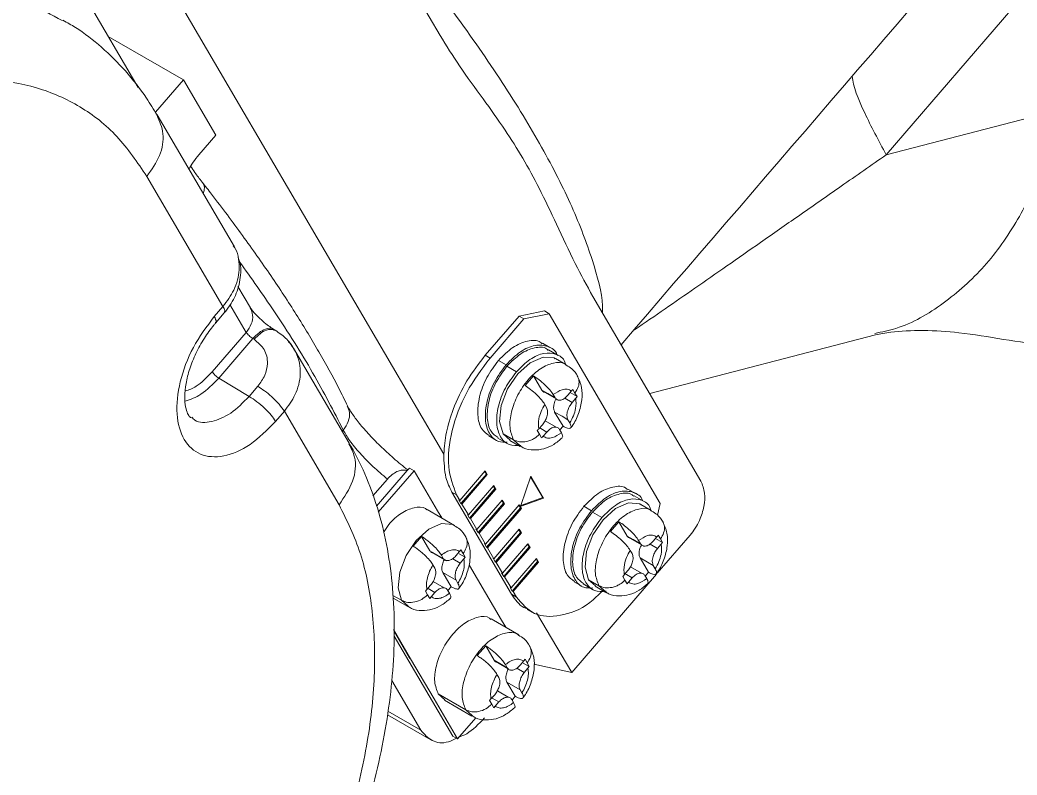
# Model space of a CAD drawing. Header units: millimetres. Extents: x 169 to 14583, y -399 to 10804.
# Drawn here: x 12876.6 to 12951.1, y 7676.3 to 7732.7 of the extents above; entities that cross this region are included whole.
import ezdxf

# ---------------------------------------------------------------- set-up
doc = ezdxf.new("R2010")
doc.units = ezdxf.units.MM
doc.header["$LTSCALE"] = 35

msp = doc.modelspace()

# ---------------------------------------------------------------- linework, layer by layer
at = {"color": 7, "linetype": 'Continuous', "lineweight": 18}
for p, q in [((13002.576, 7793.736), (12941.34, 7722.648)), ((12908.015, 7731.557), (12899.464, 7746.159)), ((12885.471, 7727.676), (12876.431, 7743.113)), ((12887.745, 7735.395), (12908.295, 7700.304)), ((12888.846, 7728.249), (12883.24, 7731.485)), ((12888.846, 7728.249), (12886.758, 7725.825)), ((12891.265, 7724.118), (12888.846, 7728.249)), ((12892.654, 7715.775), (12886.888, 7725.622)), ((12954.183, 7725.99), (12941.34, 7722.648)), ((12890.003, 7722.653), (12891.265, 7724.118)), ((12891.804, 7711.329), (12886.122, 7721.031)), ((12893.85, 7711.229), (12892.919, 7712.819)), ((12892.324, 7711.476), (12893.544, 7709.393)), ((12927.495, 7698.292), (12919.426, 7712.072)), ((12891.155, 7710.575), (12891.804, 7711.329)), ((12891.256, 7710.087), (12891.905, 7710.84)), ((12915.821, 7710.987), (12913.921, 7710.611)), ((12916.174, 7710.783), (12914.274, 7710.407)), ((12916.174, 7710.783), (12915.821, 7710.987)), ((12924.467, 7696.622), (12916.174, 7710.783)), ((12913.921, 7710.611), (12911.396, 7707.68)), ((12914.274, 7710.407), (12911.75, 7707.476)), ((12913.921, 7710.611), (12914.274, 7710.407)), ((12893.544, 7709.393), (12891.001, 7706.442)), ((12895.616, 7709.557), (12895.513, 7709.645)), ((12894.038, 7708.928), (12891.496, 7705.976)), ((12894.133, 7708.871), (12894.038, 7708.928)), ((12916.227, 7708.256), (12915.661, 7708.583)), ((12923.674, 7704.818), (12940.525, 7709.203)), ((12901.24, 7701.113), (12897.078, 7708.22)), ((12897.1, 7708.13), (12897.245, 7707.92)), ((12916.834, 7707.675), (12916.127, 7708.083)), ((12911.396, 7707.68), (12911.75, 7707.476)), ((12912.384, 7707.298), (12912.95, 7706.971)), ((12917.411, 7706.994), (12916.633, 7707.443)), ((12913.721, 7706.454), (12913.014, 7706.862)), ((12893.762, 7704.609), (12891.496, 7705.976)), ((12914.993, 7706.146), (12914.362, 7705.413)), ((12914.993, 7706.146), (12915.619, 7705.078)), ((12894.411, 7705.362), (12893.762, 7704.609)), ((12915.871, 7704.902), (12916.684, 7704.433)), ((12917.834, 7705.014), (12917.559, 7704.694)), ((12918.25, 7704.593), (12917.73, 7704.893)), ((12918.094, 7704.863), (12917.931, 7705.137)), ((12918.25, 7704.593), (12918.094, 7704.863)), ((12916.469, 7704.744), (12916.609, 7704.506)), ((12916.824, 7704.352), (12916.861, 7704.331)), ((12918.153, 7704.47), (12917.878, 7704.15)), ((12896.388, 7703.501), (12895.739, 7702.748)), ((12900.475, 7696.522), (12896.388, 7703.501)), ((12915.838, 7704.011), (12915.978, 7703.774)), ((12917.201, 7702.376), (12916.575, 7703.444)), ((12916.682, 7702.315), (12915.865, 7702.787)), ((12917.705, 7702.635), (12917.565, 7702.872)), ((12900.713, 7702.013), (12900.789, 7702.1)), ((12912.724, 7701.82), (12913.249, 7701.349)), ((12912.724, 7701.82), (12913.502, 7701.371)), ((12915.281, 7702.06), (12915.444, 7701.786)), ((12915.39, 7702.177), (12915.665, 7702.496)), ((12915.444, 7701.786), (12915.6, 7701.516)), ((12915.709, 7701.632), (12915.984, 7701.952)), ((12917.074, 7701.902), (12916.934, 7702.14)), ((12916.971, 7702.109), (12917.201, 7702.376)), ((12911.66, 7701.655), (12912.225, 7701.329)), ((12912.325, 7701.502), (12913.032, 7701.094)), ((12913.233, 7701.326), (12914.011, 7700.877)), ((12913.502, 7701.371), (12913.983, 7700.94)), ((12905.57, 7699.086), (12903.26, 7696.405)), ((12906.077, 7699.061), (12903.404, 7695.958)), ((12905.723, 7699.265), (12905.57, 7699.086)), ((12905.723, 7699.265), (12906.077, 7699.061)), ((12906.077, 7699.061), (12907.831, 7696.065)), ((12909.492, 7696.849), (12911.385, 7699.047)), ((12909.581, 7696.618), (12911.474, 7698.816)), ((12911.357, 7699.015), (12911.474, 7698.816)), ((12911.385, 7699.047), (12911.545, 7698.775)), ((12911.474, 7698.816), (12911.545, 7698.775)), ((12903.009, 7697.186), (12904.087, 7698.438)), ((12911.545, 7698.775), (12909.651, 7696.577)), ((12914.045, 7696.477), (12914.794, 7698.658)), ((12915.68, 7697.065), (12914.776, 7698.608)), ((12914.794, 7698.658), (12915.75, 7697.024)), ((12909.253, 7697.258), (12908.899, 7697.462)), ((12908.899, 7697.462), (12913.364, 7689.837)), ((12910.13, 7695.76), (12912.023, 7697.958)), ((12910.219, 7695.529), (12912.112, 7697.727)), ((12912.183, 7697.686), (12910.289, 7695.488)), ((12911.995, 7697.926), (12912.112, 7697.727)), ((12912.023, 7697.958), (12912.183, 7697.686)), ((12912.112, 7697.727), (12912.183, 7697.686)), ((12922.605, 7697.364), (12922.04, 7697.69)), ((12909.253, 7697.258), (12909.492, 7696.849)), ((12909.421, 7696.89), (12909.581, 7696.618)), ((12909.492, 7696.849), (12909.421, 7696.89)), ((12909.581, 7696.618), (12909.651, 7696.577)), ((12909.651, 7696.577), (12910.13, 7695.76)), ((12910.768, 7694.671), (12912.661, 7696.869)), ((12910.857, 7694.439), (12912.75, 7696.637)), ((12912.821, 7696.597), (12910.927, 7694.399)), ((12912.633, 7696.836), (12912.75, 7696.637)), ((12912.661, 7696.869), (12912.821, 7696.597)), ((12912.75, 7696.637), (12912.821, 7696.597)), ((12914.055, 7696.46), (12915.68, 7697.065)), ((12915.75, 7697.024), (12914.086, 7696.405)), ((12915.68, 7697.065), (12915.75, 7697.024)), ((12923.213, 7696.782), (12922.505, 7697.19)), ((12924.255, 7695.755), (12924.467, 7696.622)), ((12909.106, 7694.982), (12907.056, 7696.166)), ((12907.831, 7696.065), (12908.138, 7695.542)), ((12911.406, 7693.582), (12913.93, 7696.512)), ((12911.494, 7693.35), (12914.019, 7696.281)), ((12914.089, 7696.24), (12911.565, 7693.309)), ((12913.902, 7696.48), (12914.019, 7696.281)), ((12913.93, 7696.512), (12914.089, 7696.24)), ((12914.019, 7696.281), (12914.089, 7696.24)), ((12914.086, 7696.405), (12914.045, 7696.477)), ((12918.763, 7696.405), (12919.329, 7696.078)), ((12920.1, 7695.561), (12919.393, 7695.97)), ((12923.79, 7696.101), (12923.012, 7696.55)), ((12910.13, 7695.76), (12910.059, 7695.801)), ((12910.059, 7695.801), (12910.219, 7695.529)), ((12910.219, 7695.529), (12910.289, 7695.488)), ((12910.289, 7695.488), (12910.768, 7694.671)), ((12921.372, 7695.253), (12920.741, 7694.52)), ((12921.372, 7695.253), (12921.998, 7694.185)), ((12910.768, 7694.671), (12910.697, 7694.712)), ((12910.697, 7694.712), (12910.857, 7694.439)), ((12910.857, 7694.439), (12910.927, 7694.399)), ((12910.927, 7694.399), (12911.406, 7693.582)), ((12912.044, 7692.492), (12913.937, 7694.69)), ((12912.132, 7692.261), (12914.026, 7694.459)), ((12914.096, 7694.418), (12912.203, 7692.22)), ((12913.909, 7694.658), (12914.026, 7694.459)), ((12913.937, 7694.69), (12914.096, 7694.418)), ((12914.026, 7694.459), (12914.096, 7694.418)), ((12906.009, 7693.428), (12906.64, 7694.161)), ((12907.265, 7693.093), (12906.64, 7694.161)), ((12911.406, 7693.582), (12911.335, 7693.622)), ((12911.335, 7693.622), (12911.494, 7693.35)), ((12912.681, 7691.403), (12914.575, 7693.601)), ((12914.575, 7693.601), (12914.734, 7693.329)), ((12922.25, 7694.01), (12923.063, 7693.54)), ((12922.848, 7693.851), (12922.987, 7693.614)), ((12924.213, 7694.121), (12923.938, 7693.802)), ((12924.629, 7693.7), (12924.109, 7694)), ((12926.683, 7694.248), (12924.243, 7691.416)), ((12924.473, 7693.97), (12924.31, 7694.245)), ((12924.629, 7693.7), (12924.473, 7693.97)), ((12907.265, 7693.093), (12908.255, 7692.522)), ((12907.518, 7692.918), (12908.507, 7692.346)), ((12909.481, 7693.029), (12909.205, 7692.71)), ((12909.897, 7692.608), (12909.452, 7692.865)), ((12909.481, 7693.029), (12909.578, 7693.153)), ((12909.578, 7693.153), (12909.741, 7692.878)), ((12909.741, 7692.878), (12909.897, 7692.608)), ((12911.494, 7693.35), (12911.565, 7693.309)), ((12911.565, 7693.309), (12912.044, 7692.492)), ((12912.77, 7691.172), (12914.663, 7693.37)), ((12914.734, 7693.329), (12912.841, 7691.131)), ((12914.547, 7693.569), (12914.663, 7693.37)), ((12914.663, 7693.37), (12914.734, 7693.329)), ((12922.217, 7693.119), (12922.356, 7692.881)), ((12923.203, 7693.459), (12923.24, 7693.438)), ((12924.532, 7693.577), (12924.256, 7693.257)), ((12908.255, 7692.522), (12908.116, 7692.759)), ((12908.962, 7692.49), (12909.524, 7692.165)), ((12909.8, 7692.485), (12909.524, 7692.165)), ((12909.897, 7692.608), (12909.8, 7692.485)), ((12912.044, 7692.492), (12911.973, 7692.533)), ((12911.973, 7692.533), (12912.132, 7692.261)), ((12912.132, 7692.261), (12912.203, 7692.22)), ((12912.203, 7692.22), (12912.681, 7691.403)), ((12913.319, 7690.314), (12915.213, 7692.512)), ((12913.408, 7690.082), (12915.301, 7692.28)), ((12915.372, 7692.239), (12913.479, 7690.042)), ((12915.185, 7692.479), (12915.301, 7692.28)), ((12915.213, 7692.512), (12915.372, 7692.239)), ((12915.301, 7692.28), (12915.372, 7692.239)), ((12923.58, 7691.483), (12922.954, 7692.551)), ((12907.485, 7692.027), (12907.624, 7691.789)), ((12908.847, 7690.391), (12908.222, 7691.459)), ((12909.212, 7690.888), (12908.222, 7691.459)), ((12910.223, 7691.98), (12912.615, 7687.895)), ((12912.681, 7691.403), (12912.611, 7691.444)), ((12912.611, 7691.444), (12912.77, 7691.172)), ((12921.769, 7691.284), (12922.044, 7691.604)), ((12923.061, 7691.423), (12922.244, 7691.894)), ((12923.35, 7691.216), (12923.58, 7691.483)), ((12924.084, 7691.742), (12923.944, 7691.98)), ((12908.329, 7690.331), (12907.51, 7690.803)), ((12909.351, 7690.65), (12909.212, 7690.888)), ((12912.77, 7691.172), (12912.841, 7691.131)), ((12912.841, 7691.131), (12913.319, 7690.314)), ((12924.179, 7691.341), (12917.848, 7683.992)), ((12918.038, 7690.763), (12918.604, 7690.436)), ((12919.103, 7690.928), (12919.628, 7690.457)), ((12919.103, 7690.928), (12919.881, 7690.478)), ((12921.66, 7691.168), (12921.823, 7690.893)), ((12921.823, 7690.893), (12921.979, 7690.623)), ((12922.088, 7690.739), (12922.363, 7691.059)), ((12923.452, 7691.009), (12923.313, 7691.247)), ((12906.927, 7690.076), (12907.036, 7690.192)), ((12907.09, 7689.801), (12906.927, 7690.076)), ((12907.036, 7690.192), (12907.312, 7690.512)), ((12907.631, 7689.967), (12907.123, 7690.261)), ((12907.355, 7689.647), (12907.631, 7689.967)), ((12908.581, 7690.155), (12908.72, 7689.917)), ((12908.847, 7690.391), (12908.606, 7690.112)), ((12913.319, 7690.314), (12913.249, 7690.355)), ((12913.249, 7690.355), (12913.408, 7690.082)), ((12913.408, 7690.082), (12913.479, 7690.042)), ((12913.479, 7690.042), (12913.718, 7689.633)), ((12918.704, 7690.609), (12919.411, 7690.201)), ((12919.612, 7690.433), (12920.39, 7689.984)), ((12919.881, 7690.478), (12920.361, 7690.047)), ((12904.502, 7689.76), (12905.149, 7689.387)), ((12904.526, 7689.544), (12905.608, 7688.919)), ((12905.149, 7689.387), (12905.629, 7688.955)), ((12907.246, 7689.531), (12907.09, 7689.801)), ((12907.355, 7689.647), (12907.246, 7689.531)), ((12913.364, 7689.837), (12913.718, 7689.633)), ((12914.528, 7688.708), (12914.881, 7688.503)), ((12915.231, 7688.46), (12917.848, 7683.992)), ((12913.891, 7686.813), (12911.84, 7687.997)), ((12912.615, 7687.895), (12912.922, 7687.372)), ((12904.537, 7687.209), (12905.812, 7685.03)), ((12905.742, 7685.071), (12904.581, 7687.053)), ((12908.967, 7679.243), (12904.588, 7686.721)), ((12911.424, 7685.992), (12910.793, 7685.259)), ((12912.049, 7684.924), (12911.424, 7685.992)), ((12905.812, 7685.03), (12905.742, 7685.071)), ((12905.812, 7685.03), (12907.567, 7682.034)), ((12912.049, 7684.924), (12913.039, 7684.352)), ((12912.302, 7684.748), (12913.115, 7684.278)), ((12914.265, 7684.86), (12913.989, 7684.54)), ((12914.681, 7684.439), (12914.236, 7684.695)), ((12914.265, 7684.86), (12914.362, 7684.983)), ((12914.525, 7684.709), (12914.362, 7684.983)), ((12914.525, 7684.709), (12914.681, 7684.439)), ((12913.039, 7684.352), (12912.9, 7684.59)), ((12913.255, 7684.198), (12913.292, 7684.177)), ((12913.74, 7684.323), (12914.308, 7683.996)), ((12914.584, 7684.315), (12914.308, 7683.996)), ((12914.681, 7684.439), (12914.584, 7684.315)), ((12917.848, 7683.992), (12915.024, 7684.629)), ((12904.415, 7683.395), (12906.589, 7679.684)), ((12912.269, 7683.857), (12912.408, 7683.62)), ((12913.632, 7682.222), (12913.006, 7683.29)), ((12913.996, 7682.718), (12913.006, 7683.29)), ((12913.113, 7682.161), (12912.295, 7682.633)), ((12914.135, 7682.481), (12913.996, 7682.718)), ((12907.567, 7682.034), (12909.321, 7679.039)), ((12908.365, 7681.967), (12907.882, 7682.401)), ((12907.882, 7682.401), (12909.933, 7681.217)), ((12908.342, 7681.933), (12910.393, 7680.75)), ((12911.711, 7681.906), (12911.821, 7682.022)), ((12911.875, 7681.632), (12911.711, 7681.906)), ((12912.096, 7682.342), (12911.821, 7682.022)), ((12912.415, 7681.798), (12911.907, 7682.091)), ((12912.14, 7681.478), (12912.415, 7681.798)), ((12913.365, 7681.986), (12913.504, 7681.748)), ((12913.632, 7682.222), (12913.391, 7681.942)), ((12906.589, 7679.684), (12904.119, 7681.11)), ((12909.933, 7681.217), (12910.413, 7680.786)), ((12912.03, 7681.361), (12911.875, 7681.632)), ((12912.14, 7681.478), (12912.03, 7681.361)), ((12904.085, 7680.843), (12907.316, 7678.978)), ((12910.678, 7680.615), (12909.321, 7679.039)), ((12909.321, 7679.039), (12908.967, 7679.243))]:
    msp.add_line(p, q, dxfattribs=at)
at = {"color": 7, "linetype": 'Continuous', "lineweight": 18, "flags": 128}
for points in [[(12916.617, 7707.419), (12916.546, 7707.483), (12915.706, 7707.545), (12914.747, 7707.127), (12913.817, 7706.291), (12913.056, 7705.164), (12912.582, 7703.919), (12912.465, 7702.745), (12912.724, 7701.82), (12912.724, 7701.82)], [(12916.609, 7704.506), (12916.054, 7704.826), (12915.619, 7705.078)], [(12917.878, 7704.15), (12917.323, 7704.47), (12917.309, 7704.478)], [(12916.575, 7703.444), (12917.13, 7703.124), (12917.565, 7702.872)], [(12915.458, 7702.256), (12915.549, 7702.203), (12915.984, 7701.952)], [(12922.996, 7696.527), (12922.925, 7696.59), (12922.084, 7696.653), (12921.126, 7696.234), (12920.196, 7695.398), (12919.435, 7694.272), (12918.961, 7693.026), (12918.844, 7691.852), (12919.103, 7690.928), (12919.103, 7690.928)], [(12909.086, 7694.946), (12908.971, 7695.049), (12908.13, 7695.112), (12907.171, 7694.693), (12906.241, 7693.857), (12905.481, 7692.731), (12905.006, 7691.485), (12904.89, 7690.311), (12905.149, 7689.387), (12905.149, 7689.387)], [(12922.987, 7693.614), (12922.433, 7693.934), (12921.998, 7694.185)], [(12924.256, 7693.257), (12923.702, 7693.577), (12923.688, 7693.585)], [(12922.954, 7692.551), (12923.509, 7692.231), (12923.944, 7691.98)], [(12921.837, 7691.363), (12921.928, 7691.311), (12922.363, 7691.059)]]:
    msp.add_lwpolyline(points, dxfattribs=at)
at = {"color": 7, "linetype": 'Continuous', "lineweight": 18}
for points, knots in [([(12921.535, 7708.471), (12932.003, 7720.623), (12958.042, 7750.851), (12984.067, 7781.063), (12999.629, 7799.13)], [0, 0, 0, 0, 0.402018, 1, 1, 1, 1]), ([(12920.155, 7710.827), (12920.157, 7711.009), (12920.168, 7712.139), (12919.453, 7714.77), (12917.98, 7718.697), (12915.713, 7723.144), (12912.771, 7727.988), (12909.143, 7733.196), (12905.389, 7738.119), (12902.624, 7741.368), (12901.486, 7742.706)], [0, 0, 0, 0, 0.027925, 0.173006, 0.318087, 0.463168, 0.608249, 0.75333, 0.898412, 1, 1, 1, 1]), ([(12879.8, 7732.665), (12879.007, 7733.107), (12877.149, 7734.142), (12873.743, 7734.846), (12869.751, 7734.904), (12865.498, 7734.108), (12861.088, 7732.572), (12858.1, 7730.908), (12856.606, 7730.075)], [0, 0, 0, 0, 0.129547, 0.303638, 0.477728, 0.651819, 0.825909, 1, 1, 1, 1]), ([(12886.901, 7725.598), (12886.637, 7726.029), (12885.918, 7727.201), (12884.56, 7728.937), (12882.776, 7730.694), (12881.2, 7731.949), (12880.17, 7732.513), (12879.855, 7732.686)], [0, 0, 0, 0, 0.146667, 0.39911, 0.647721, 0.89219, 1, 1, 1, 1]), ([(12919.426, 7712.072), (12918.983, 7712.882), (12918.031, 7714.621), (12916.76, 7717.39), (12915.491, 7720.052), (12914.215, 7722.411), (12912.813, 7724.621), (12911.201, 7726.878), (12909.519, 7729.154), (12908.493, 7730.793), (12908.015, 7731.557)], [0, 0, 0, 0, 0.121282, 0.260471, 0.389415, 0.500633, 0.612039, 0.740787, 0.879253, 1, 1, 1, 1]), ([(12886.122, 7721.031), (12885.415, 7722.075), (12884.004, 7724.159), (12881.193, 7726.348), (12877.952, 7727.784), (12874.242, 7728.38), (12870.148, 7728.072), (12865.758, 7726.893), (12862.746, 7725.36), (12861.237, 7724.591)], [0, 0, 0, 0, 0.140267, 0.279921, 0.419742, 0.560262, 0.70679, 0.853061, 1, 1, 1, 1]), ([(12941.34, 7722.648), (12940.77, 7723.709), (12939.619, 7725.853), (12938.857, 7727.777), (12938.799, 7728.508), (12938.799, 7728.513)], [0, 0, 0, 0, 0.493446, 0.997032, 1, 1, 1, 1]), ([(12954.183, 7725.99), (12953.822, 7724.558), (12953.081, 7721.616), (12951.203, 7717.672), (12948.728, 7714.172), (12945.642, 7711.45), (12942.84, 7709.797), (12941.023, 7709.426), (12940.496, 7709.318)], [0, 0, 0, 0, 0.1701648, 0.3497162, 0.5365982, 0.7281253, 0.9211736, 1, 1, 1, 1]), ([(12886.122, 7721.031), (12886.479, 7721.539), (12887.193, 7722.556), (12887.464, 7724.239), (12887.072, 7725.149), (12886.882, 7725.59)], [0, 0, 0, 0, 0.339914, 0.679827, 1, 1, 1, 1]), ([(12889.267, 7721.559), (12889.364, 7721.738), (12889.578, 7722.129), (12889.853, 7722.468), (12890.003, 7722.653)], [0, 0, 0, 0, 0.456222, 1, 1, 1, 1]), ([(12941.34, 7722.648), (12940.22, 7721.868), (12938.061, 7720.365), (12934.925, 7718.177), (12932.078, 7716.19), (12929.498, 7714.39), (12926.383, 7712.23), (12924.065, 7710.605), (12922.475, 7709.546), (12922.442, 7709.524)], [0, 0, 0, 0, 0.188371, 0.363006, 0.514504, 0.646614, 0.770279, 0.995345, 1, 1, 1, 1]), ([(12890.247, 7720.611), (12890.058, 7720.853), (12889.741, 7721.259), (12889.493, 7721.627), (12889.393, 7721.776)], [0, 0, 0, 0, 0.595705, 1, 1, 1, 1]), ([(12890.326, 7719.75), (12890.359, 7719.856), (12890.453, 7720.157), (12890.401, 7720.463), (12890.256, 7720.575), (12890.235, 7720.591)], [0, 0, 0, 0, 0.316153, 0.903777, 1, 1, 1, 1]), ([(12901.115, 7703.9), (12900.896, 7704.344), (12900.254, 7705.646), (12899.013, 7707.903), (12897.321, 7710.703), (12895.411, 7713.607), (12893.295, 7716.607), (12891.533, 7718.96), (12890.482, 7720.308), (12890.247, 7720.611)], [0, 0, 0, 0, 0.089817, 0.263176, 0.435848, 0.607872, 0.779388, 0.950507, 1, 1, 1, 1]), ([(12891.804, 7711.329), (12892.099, 7711.727), (12892.739, 7712.593), (12893.06, 7713.851), (12892.995, 7714.885), (12892.838, 7715.5), (12892.626, 7715.786), (12892.578, 7715.852)], [0, 0, 0, 0, 0.268356, 0.582566, 0.757703, 0.944413, 1, 1, 1, 1]), ([(12891.906, 7710.84), (12892.183, 7711.214), (12892.75, 7711.977), (12893.124, 7713.323), (12893.195, 7714.376), (12892.977, 7714.876), (12892.939, 7714.964)], [0, 0, 0, 0, 0.298375, 0.609563, 0.931503, 1, 1, 1, 1]), ([(12900.789, 7702.1), (12900.069, 7703.5), (12898.63, 7706.298), (12895.962, 7710.552), (12893.919, 7713.43), (12893.047, 7714.658)], [0, 0, 0, 0, 0.364428, 0.728856, 1, 1, 1, 1]), ([(12891.899, 7710.846), (12891.923, 7710.894), (12891.974, 7710.994), (12891.863, 7711.214), (12891.804, 7711.329)], [0, 0, 0, 0, 0.476657, 1, 1, 1, 1]), ([(12893.844, 7711.227), (12893.922, 7711.047), (12894.08, 7710.68), (12893.972, 7710.003), (12893.686, 7709.596), (12893.544, 7709.393)], [0, 0, 0, 0, 0.324183, 0.662092, 1, 1, 1, 1]), ([(12895.634, 7709.595), (12895.555, 7709.645), (12895.364, 7709.765), (12894.987, 7710.046), (12894.555, 7710.418), (12894.19, 7710.787), (12893.965, 7711.056), (12893.876, 7711.185), (12893.86, 7711.212), (12893.855, 7711.22)], [0, 0, 0, 0, 0.120534, 0.293354, 0.487708, 0.688639, 0.839052, 0.955356, 1, 1, 1, 1]), ([(12895.739, 7702.748), (12895.111, 7702.117), (12893.855, 7700.858), (12891.815, 7700.009), (12890.049, 7700.133), (12888.793, 7701.259), (12888.248, 7703.21), (12888.498, 7705.674), (12889.477, 7708.331), (12890.596, 7709.827), (12891.155, 7710.575)], [0, 0, 0, 0, 0.12501, 0.249999, 0.374996, 0.499996, 0.624992, 0.749993, 0.874947, 1, 1, 1, 1]), ([(12889.419, 7703.012), (12889.392, 7703.028), (12889.323, 7703.065), (12889.167, 7703.287), (12888.994, 7703.799), (12888.924, 7704.577), (12889.019, 7705.565), (12889.299, 7706.674), (12889.764, 7707.835), (12890.383, 7708.95), (12890.915, 7709.685), (12891.212, 7710.034), (12891.256, 7710.086)], [0, 0, 0, 0, 0.076971, 0.18832, 0.294279, 0.406986, 0.519601, 0.634076, 0.750667, 0.868581, 0.980324, 1, 1, 1, 1]), ([(12891.155, 7710.575), (12891.231, 7710.426), (12891.346, 7710.202), (12891.253, 7710.138), (12891.222, 7710.116)], [0, 0, 0, 0, 0.665542, 1, 1, 1, 1]), ([(12895.513, 7709.645), (12895.509, 7709.648), (12895.387, 7709.754), (12895.011, 7709.66), (12894.496, 7709.402), (12894.191, 7709.086), (12894.038, 7708.928)], [0, 0, 0, 0, 0.010013, 0.39428, 0.697141, 1, 1, 1, 1]), ([(12895.607, 7709.591), (12895.432, 7709.607), (12895.12, 7709.636), (12894.577, 7709.329), (12894.277, 7709.02), (12894.133, 7708.871)], [0, 0, 0, 0, 0.397568, 0.710516, 1, 1, 1, 1]), ([(12895.691, 7709.523), (12895.671, 7709.558), (12895.65, 7709.594), (12895.609, 7709.591), (12895.607, 7709.591)], [0, 0, 0, 0, 0.9472215, 1, 1, 1, 1]), ([(12897.201, 7708.006), (12897.007, 7708.311), (12896.621, 7708.92), (12896.012, 7709.34), (12895.708, 7709.55)], [0, 0, 0, 0, 0.5012846, 1, 1, 1, 1]), ([(12940.524, 7709.202), (12940.887, 7709.277), (12941.822, 7709.469), (12944.117, 7709.577), (12947.075, 7709.383), (12949.985, 7708.864), (12952.361, 7708.528), (12953.524, 7708.364)], [0, 0, 0, 0, 0.119864, 0.308946, 0.501819, 0.756379, 1, 1, 1, 1]), ([(12894.133, 7708.871), (12894.415, 7708.637), (12894.981, 7708.17), (12895.188, 7707.151), (12894.99, 7706.169), (12894.604, 7705.631), (12894.411, 7705.362)], [0, 0, 0, 0, 0.279685, 0.559316, 0.779662, 1, 1, 1, 1]), ([(12896.691, 7708.701), (12896.704, 7708.691), (12896.893, 7708.542), (12897, 7708.329), (12897.1, 7708.13)], [0, 0, 0, 0, 0.066336, 1, 1, 1, 1]), ([(12912.384, 7707.298), (12912.735, 7707.651), (12913.438, 7708.357), (12914.551, 7708.793), (12915.331, 7708.842), (12915.592, 7708.585), (12915.634, 7708.543)], [0, 0, 0, 0, 0.3133473, 0.6267144, 0.9400674, 1, 1, 1, 1]), ([(12897.245, 7707.92), (12897.351, 7707.652), (12897.557, 7707.134), (12897.614, 7706.054), (12897.321, 7704.774), (12896.682, 7703.902), (12896.388, 7703.501)], [0, 0, 0, 0, 0.197695, 0.383136, 0.71584, 1, 1, 1, 1]), ([(12916.75, 7707.723), (12916.75, 7707.723), (12916.652, 7708.076), (12916.085, 7708.394), (12915.143, 7708.504), (12913.997, 7708.021), (12913.299, 7707.321), (12912.95, 7706.971)], [0, 0, 0, 0, 0.000012, 0.250013, 0.5, 0.749915, 1, 1, 1, 1]), ([(12916.101, 7708.046), (12916.061, 7708.085), (12915.813, 7708.33), (12915.072, 7708.283), (12914.014, 7707.869), (12913.347, 7707.198), (12913.014, 7706.862)], [0, 0, 0, 0, 0.05993, 0.373287, 0.686643, 1, 1, 1, 1]), ([(12917.374, 7707.015), (12917.361, 7707.067), (12917.262, 7707.462), (12916.706, 7707.813), (12915.802, 7707.908), (12914.716, 7707.451), (12914.053, 7706.787), (12913.721, 7706.454)], [0, 0, 0, 0, 0.036778, 0.277588, 0.518383, 0.759105, 1, 1, 1, 1]), ([(12911.396, 7707.68), (12910.916, 7707.06), (12909.955, 7705.819), (12909.007, 7703.791), (12908.434, 7701.912), (12908.342, 7700.84), (12908.295, 7700.304)], [0, 0, 0, 0, 0.279825, 0.55965, 0.779825, 1, 1, 1, 1]), ([(12911.75, 7707.476), (12911.127, 7706.643), (12909.88, 7704.976), (12908.802, 7702.031), (12908.477, 7699.235), (12908.994, 7697.917), (12909.253, 7697.258)], [0, 0, 0, 0, 0.249994, 0.499996, 0.749964, 1, 1, 1, 1]), ([(12911.686, 7701.695), (12911.484, 7701.835), (12911.031, 7702.148), (12910.772, 7703.208), (12910.904, 7704.567), (12911.451, 7706.049), (12912.073, 7706.882), (12912.384, 7707.298)], [0, 0, 0, 0, 0.1681831, 0.3761304, 0.584086, 0.7919859, 1, 1, 1, 1]), ([(12917.439, 7706.931), (12917.402, 7706.967), (12917.173, 7707.193), (12916.488, 7707.154), (12915.524, 7706.756), (12914.565, 7705.89), (12913.785, 7704.735), (12913.302, 7703.463), (12913.163, 7702.235), (12913.389, 7701.659), (12913.502, 7701.371)], [0, 0, 0, 0, 0.026797, 0.165826, 0.304855, 0.443884, 0.582913, 0.721942, 0.860971, 1, 1, 1, 1]), ([(12891.001, 7706.442), (12890.604, 7706.029), (12889.948, 7705.347), (12889.262, 7705.105), (12888.992, 7705.01)], [0, 0, 0, 0, 0.605794, 1, 1, 1, 1]), ([(12912.95, 7706.971), (12912.639, 7706.554), (12912.016, 7705.721), (12911.471, 7704.243), (12911.331, 7702.868), (12911.64, 7701.798), (12912.246, 7701.184), (12912.811, 7701.197), (12913.04, 7701.203)], [0, 0, 0, 0, 0.176097, 0.351827, 0.52773, 0.703622, 0.879525, 1, 1, 1, 1]), ([(12913.014, 7706.862), (12912.718, 7706.467), (12912.127, 7705.676), (12911.607, 7704.268), (12911.482, 7702.977), (12911.728, 7701.97), (12912.158, 7701.673), (12912.35, 7701.54)], [0, 0, 0, 0, 0.2079543, 0.4159086, 0.623863, 0.8318172, 1, 1, 1, 1]), ([(12913.721, 7706.454), (12913.425, 7706.058), (12912.834, 7705.267), (12912.316, 7703.862), (12912.184, 7702.558), (12912.474, 7701.535), (12913.116, 7700.919), (12913.739, 7700.944), (12914.041, 7700.956)], [0, 0, 0, 0, 0.168499, 0.336628, 0.504931, 0.673224, 0.841527, 1, 1, 1, 1]), ([(12918.299, 7706.103), (12918.168, 7706.311), (12917.949, 7706.661), (12917.588, 7706.858), (12917.443, 7706.938)], [0, 0, 0, 0, 0.597791, 1, 1, 1, 1]), ([(12891.496, 7705.976), (12891.054, 7705.522), (12890.234, 7704.679), (12889.376, 7704.393), (12888.979, 7704.26)], [0, 0, 0, 0, 0.538263, 1, 1, 1, 1]), ([(12916.469, 7704.744), (12916.395, 7704.856), (12916.244, 7705.082), (12915.852, 7705.481), (12915.417, 7705.866), (12915.133, 7706.053), (12914.993, 7706.146)], [0, 0, 0, 0, 0.250478, 0.50613, 0.757278, 1, 1, 1, 1]), ([(12917.784, 7702.277), (12917.816, 7702.316), (12918.07, 7702.622), (12918.388, 7703.346), (12918.641, 7704.327), (12918.641, 7705.309), (12918.393, 7705.873), (12918.267, 7706.159)], [0, 0, 0, 0, 0.035428, 0.279737, 0.532363, 0.762937, 1, 1, 1, 1]), ([(12918.094, 7704.863), (12918.188, 7705.013), (12918.375, 7705.312), (12918.427, 7705.782), (12918.318, 7706.037), (12918.267, 7706.156)], [0, 0, 0, 0, 0.3458622, 0.6917243, 1, 1, 1, 1]), ([(12896.388, 7703.501), (12896.273, 7703.67), (12896.042, 7704.008), (12895.481, 7704.564), (12894.913, 7705.037), (12894.578, 7705.254), (12894.411, 7705.362)], [0, 0, 0, 0, 0.279644, 0.559288, 0.779644, 1, 1, 1, 1]), ([(12914.362, 7705.413), (12914.502, 7705.321), (12914.787, 7705.132), (12915.223, 7704.747), (12915.613, 7704.348), (12915.764, 7704.123), (12915.838, 7704.011)], [0, 0, 0, 0, 0.2434, 0.495308, 0.750242, 1, 1, 1, 1]), ([(12915.619, 7705.078), (12915.673, 7705.001), (12915.739, 7704.906), (12915.855, 7704.916), (12915.876, 7704.917)], [0, 0, 0, 0, 0.819281, 1, 1, 1, 1]), ([(12917.834, 7705.014), (12917.731, 7705.068), (12917.527, 7705.174), (12917.053, 7705.135), (12916.691, 7704.892), (12916.469, 7704.744)], [0, 0, 0, 0, 0.283433, 0.56159, 1, 1, 1, 1]), ([(12917.931, 7705.137), (12917.914, 7705.114), (12917.883, 7705.072), (12917.849, 7705.032), (12917.834, 7705.014)], [0, 0, 0, 0, 0.5593685, 1, 1, 1, 1]), ([(12893.762, 7704.609), (12893.307, 7704.151), (12892.396, 7703.236), (12890.949, 7702.664), (12889.906, 7702.616), (12889.546, 7702.983), (12889.468, 7703.063)], [0, 0, 0, 0, 0.304876, 0.609753, 0.914629, 1, 1, 1, 1]), ([(12916.695, 7704.427), (12916.679, 7704.404), (12916.582, 7704.261), (12916.509, 7703.98), (12916.486, 7703.658), (12916.546, 7703.515), (12916.575, 7703.444)], [0, 0, 0, 0, 0.068882, 0.4303, 0.71515, 1, 1, 1, 1]), ([(12917.559, 7704.694), (12917.46, 7704.597), (12917.263, 7704.403), (12916.97, 7704.308), (12916.741, 7704.344), (12916.653, 7704.452), (12916.609, 7704.506)], [0, 0, 0, 0, 0.279619, 0.559238, 0.779619, 1, 1, 1, 1]), ([(12917.565, 7702.872), (12917.531, 7702.966), (12917.461, 7703.154), (12917.525, 7703.529), (12917.67, 7703.877), (12917.809, 7704.059), (12917.878, 7704.15)], [0, 0, 0, 0, 0.2796189, 0.5592379, 0.779619, 1, 1, 1, 1]), ([(12917.705, 7702.635), (12917.803, 7702.81), (12917.997, 7703.158), (12918.199, 7703.822), (12918.171, 7704.224), (12918.153, 7704.47)], [0, 0, 0, 0, 0.283433, 0.56159, 1, 1, 1, 1]), ([(12918.153, 7704.47), (12918.172, 7704.492), (12918.206, 7704.532), (12918.237, 7704.574), (12918.25, 7704.593)], [0, 0, 0, 0, 0.560553, 1, 1, 1, 1]), ([(12901.09, 7703.89), (12901.157, 7703.734), (12901.309, 7703.377), (12901.213, 7702.715), (12900.93, 7702.305), (12900.789, 7702.1)], [0, 0, 0, 0, 0.279804, 0.639902, 1, 1, 1, 1]), ([(12905.607, 7699.13), (12905.561, 7699.165), (12905.162, 7699.469), (12904.404, 7700.109), (12903.402, 7701.037), (12902.514, 7701.965), (12901.805, 7702.813), (12901.328, 7703.494), (12901.179, 7703.778), (12901.115, 7703.9)], [0, 0, 0, 0, 0.022512, 0.195668, 0.369571, 0.542491, 0.712381, 0.876451, 1, 1, 1, 1]), ([(12915.838, 7704.011), (12915.74, 7703.836), (12915.546, 7703.488), (12915.344, 7702.824), (12915.372, 7702.423), (12915.39, 7702.177)], [0, 0, 0, 0, 0.283433, 0.56159, 1, 1, 1, 1]), ([(12915.978, 7703.774), (12916.012, 7703.68), (12916.082, 7703.493), (12916.018, 7703.117), (12915.873, 7702.769), (12915.734, 7702.587), (12915.665, 7702.496)], [0, 0, 0, 0, 0.279619, 0.559238, 0.779619, 1, 1, 1, 1]), ([(12917.201, 7702.376), (12917.32, 7702.319), (12917.563, 7702.203), (12917.762, 7702.221), (12917.846, 7702.346), (12917.751, 7702.539), (12917.705, 7702.635)], [0, 0, 0, 0, 0.2434, 0.495308, 0.750242, 1, 1, 1, 1]), ([(12913.502, 7701.371), (12913.648, 7701.31), (12913.94, 7701.186), (12914.41, 7701.218), (12914.783, 7701.333), (12915.123, 7701.499), (12915.32, 7701.675), (12915.444, 7701.786)], [0, 0, 0, 0, 0.249649, 0.499297, 0.645527, 0.777859, 1, 1, 1, 1]), ([(12915.39, 7702.177), (12915.37, 7702.154), (12915.335, 7702.115), (12915.297, 7702.077), (12915.281, 7702.06)], [0, 0, 0, 0, 0.560553, 1, 1, 1, 1]), ([(12915.709, 7701.632), (12915.812, 7701.578), (12916.016, 7701.472), (12916.49, 7701.512), (12916.852, 7701.754), (12917.074, 7701.902)], [0, 0, 0, 0, 0.283433, 0.56159, 1, 1, 1, 1]), ([(12915.984, 7701.952), (12916.083, 7702.049), (12916.28, 7702.244), (12916.573, 7702.338), (12916.802, 7702.303), (12916.89, 7702.194), (12916.934, 7702.14)], [0, 0, 0, 0, 0.279619, 0.559238, 0.779619, 1, 1, 1, 1]), ([(12917.074, 7701.902), (12917.124, 7701.804), (12917.214, 7701.627), (12917.152, 7701.563), (12917.125, 7701.535)], [0, 0, 0, 0, 0.5566789, 1, 1, 1, 1]), ([(12889.803, 7650.596), (12890.2, 7651.066), (12891.344, 7652.419), (12893.14, 7654.78), (12895.132, 7657.706), (12896.967, 7660.75), (12898.634, 7663.886), (12900.12, 7667.092), (12901.413, 7670.344), (12902.503, 7673.62), (12903.379, 7676.897), (12904.032, 7680.153), (12904.453, 7683.365), (12904.635, 7686.511), (12904.568, 7689.568), (12904.246, 7692.508), (12903.666, 7695.305), (12902.824, 7697.924), (12901.973, 7699.823), (12901.399, 7700.834), (12901.254, 7701.09)], [0, 0, 0, 0, 0.031438, 0.090382, 0.149266, 0.208115, 0.266966, 0.325849, 0.384798, 0.443853, 0.503051, 0.562426, 0.622003, 0.681791, 0.741766, 0.801841, 0.861796, 0.921346, 0.980141, 1, 1, 1, 1]), ([(12900.475, 7696.522), (12900.866, 7697.095), (12901.65, 7698.241), (12901.798, 7699.931), (12901.374, 7700.752), (12901.211, 7701.069)], [0, 0, 0, 0, 0.380402, 0.760804, 1, 1, 1, 1]), ([(12913.979, 7700.933), (12914.06, 7700.876), (12914.362, 7700.664), (12915.008, 7700.576), (12915.787, 7700.675), (12916.517, 7700.988), (12916.935, 7701.348), (12917.139, 7701.524)], [0, 0, 0, 0, 0.08641, 0.31965, 0.542597, 0.776254, 1, 1, 1, 1]), ([(12915.6, 7701.516), (12915.621, 7701.537), (12915.659, 7701.575), (12915.693, 7701.615), (12915.709, 7701.632)], [0, 0, 0, 0, 0.559369, 1, 1, 1, 1]), ([(12908.295, 7700.304), (12908.314, 7699.694), (12908.347, 7698.604), (12908.73, 7697.811), (12908.899, 7697.462)], [0, 0, 0, 0, 0.559685, 1, 1, 1, 1]), ([(12904.087, 7698.438), (12904.196, 7698.55), (12904.424, 7698.787), (12904.779, 7699.003), (12905.185, 7699.137), (12905.423, 7699.105), (12905.57, 7699.086)], [0, 0, 0, 0, 0.221462, 0.466378, 0.670803, 1, 1, 1, 1]), ([(12927.495, 7698.292), (12927.612, 7698.007), (12927.828, 7697.479), (12927.762, 7696.415), (12927.474, 7695.496), (12927.087, 7694.76), (12926.817, 7694.418), (12926.683, 7694.248)], [0, 0, 0, 0, 0.274408, 0.507679, 0.734848, 0.868344, 1, 1, 1, 1]), ([(12918.763, 7696.405), (12919.114, 7696.758), (12919.817, 7697.464), (12920.929, 7697.901), (12921.71, 7697.95), (12921.971, 7697.692), (12922.013, 7697.651)], [0, 0, 0, 0, 0.313347, 0.626714, 0.940067, 1, 1, 1, 1]), ([(12923.129, 7696.83), (12923.129, 7696.83), (12923.031, 7697.183), (12922.464, 7697.502), (12921.522, 7697.611), (12920.376, 7697.128), (12919.678, 7696.428), (12919.329, 7696.078)], [0, 0, 0, 0, 0.0000122, 0.2500134, 0.5000005, 0.7499146, 1, 1, 1, 1]), ([(12922.48, 7697.153), (12922.44, 7697.192), (12922.192, 7697.437), (12921.451, 7697.39), (12920.393, 7696.976), (12919.726, 7696.305), (12919.393, 7695.97)], [0, 0, 0, 0, 0.05993, 0.373287, 0.686643, 1, 1, 1, 1]), ([(12923.753, 7696.122), (12923.74, 7696.175), (12923.641, 7696.57), (12923.085, 7696.921), (12922.181, 7697.016), (12921.095, 7696.559), (12920.432, 7695.894), (12920.1, 7695.561)], [0, 0, 0, 0, 0.036778, 0.277588, 0.518383, 0.759105, 1, 1, 1, 1]), ([(12889.55, 7651.818), (12890.812, 7653.379), (12893.335, 7656.499), (12896.568, 7661.784), (12899.263, 7667.304), (12901.308, 7672.95), (12902.638, 7678.491), (12903.229, 7683.777), (12903.065, 7688.628), (12902.213, 7693.007), (12901.054, 7695.35), (12900.475, 7696.522)], [0, 0, 0, 0, 0.112016, 0.223938, 0.336048, 0.447917, 0.560061, 0.669931, 0.780055, 0.889965, 1, 1, 1, 1]), ([(12903.793, 7694.453), (12903.92, 7694.655), (12904.291, 7695.246), (12905.128, 7695.949), (12906.081, 7696.355), (12906.768, 7696.393), (12906.996, 7696.168), (12907.033, 7696.132)], [0, 0, 0, 0, 0.140713, 0.41017, 0.679628, 0.949083, 1, 1, 1, 1]), ([(12918.065, 7690.802), (12917.863, 7690.942), (12917.41, 7691.255), (12917.151, 7692.315), (12917.283, 7693.674), (12917.83, 7695.157), (12918.452, 7695.989), (12918.763, 7696.405)], [0, 0, 0, 0, 0.168183, 0.37613, 0.584086, 0.791986, 1, 1, 1, 1]), ([(12919.329, 7696.078), (12919.018, 7695.662), (12918.395, 7694.829), (12917.85, 7693.351), (12917.71, 7691.976), (12918.019, 7690.905), (12918.625, 7690.291), (12919.19, 7690.305), (12919.419, 7690.31)], [0, 0, 0, 0, 0.176097, 0.351827, 0.52773, 0.703622, 0.879525, 1, 1, 1, 1]), ([(12919.393, 7695.97), (12919.097, 7695.574), (12918.506, 7694.784), (12917.986, 7693.375), (12917.861, 7692.084), (12918.107, 7691.077), (12918.537, 7690.78), (12918.729, 7690.647)], [0, 0, 0, 0, 0.2079543, 0.4159086, 0.623863, 0.8318172, 1, 1, 1, 1]), ([(12923.818, 7696.038), (12923.781, 7696.075), (12923.552, 7696.3), (12922.866, 7696.261), (12921.903, 7695.863), (12920.943, 7694.997), (12920.163, 7693.842), (12919.681, 7692.57), (12919.542, 7691.343), (12919.768, 7690.767), (12919.881, 7690.478)], [0, 0, 0, 0, 0.026797, 0.165826, 0.304855, 0.443884, 0.582913, 0.721942, 0.860971, 1, 1, 1, 1]), ([(12924.678, 7695.21), (12924.547, 7695.419), (12924.327, 7695.768), (12923.967, 7695.966), (12923.822, 7696.045)], [0, 0, 0, 0, 0.597791, 1, 1, 1, 1]), ([(12920.1, 7695.561), (12919.804, 7695.165), (12919.213, 7694.374), (12918.695, 7692.969), (12918.563, 7691.665), (12918.853, 7690.642), (12919.495, 7690.026), (12920.118, 7690.051), (12920.42, 7690.064)], [0, 0, 0, 0, 0.168499, 0.336628, 0.504931, 0.673224, 0.841527, 1, 1, 1, 1]), ([(12922.848, 7693.851), (12922.774, 7693.963), (12922.623, 7694.189), (12922.231, 7694.589), (12921.796, 7694.973), (12921.512, 7695.161), (12921.372, 7695.253)], [0, 0, 0, 0, 0.250478, 0.50613, 0.757278, 1, 1, 1, 1]), ([(12924.163, 7691.384), (12924.195, 7691.423), (12924.449, 7691.729), (12924.767, 7692.454), (12925.02, 7693.435), (12925.02, 7694.416), (12924.772, 7694.98), (12924.646, 7695.266)], [0, 0, 0, 0, 0.035428, 0.279737, 0.532363, 0.762937, 1, 1, 1, 1]), ([(12924.473, 7693.97), (12924.567, 7694.12), (12924.753, 7694.419), (12924.806, 7694.889), (12924.697, 7695.144), (12924.645, 7695.264)], [0, 0, 0, 0, 0.345862, 0.691724, 1, 1, 1, 1]), ([(12909.946, 7694.118), (12909.815, 7694.327), (12909.595, 7694.676), (12909.235, 7694.874), (12909.09, 7694.953)], [0, 0, 0, 0, 0.597791, 1, 1, 1, 1]), ([(12920.741, 7694.52), (12920.881, 7694.428), (12921.166, 7694.239), (12921.602, 7693.854), (12921.992, 7693.456), (12922.143, 7693.23), (12922.217, 7693.119)], [0, 0, 0, 0, 0.2434, 0.495308, 0.750242, 1, 1, 1, 1]), ([(12906.64, 7694.161), (12906.727, 7694.105), (12906.896, 7693.996), (12907.156, 7693.795), (12907.394, 7693.591), (12907.665, 7693.334), (12907.934, 7693.039), (12908.058, 7692.848), (12908.116, 7692.759)], [0, 0, 0, 0, 0.153908, 0.299464, 0.436789, 0.565967, 0.799098, 1, 1, 1, 1]), ([(12909.43, 7690.292), (12909.463, 7690.331), (12909.717, 7690.637), (12910.034, 7691.362), (12910.288, 7692.343), (12910.288, 7693.324), (12910.04, 7693.888), (12909.914, 7694.174)], [0, 0, 0, 0, 0.035662, 0.279912, 0.532477, 0.762995, 1, 1, 1, 1]), ([(12909.905, 7694.169), (12909.96, 7694.05), (12910.079, 7693.792), (12910.018, 7693.318), (12909.83, 7693.02), (12909.741, 7692.878)], [0, 0, 0, 0, 0.308654, 0.670631, 1, 1, 1, 1]), ([(12921.998, 7694.185), (12922.052, 7694.108), (12922.117, 7694.013), (12922.234, 7694.023), (12922.255, 7694.025)], [0, 0, 0, 0, 0.819281, 1, 1, 1, 1]), ([(12924.213, 7694.121), (12924.11, 7694.175), (12923.906, 7694.281), (12923.432, 7694.242), (12923.07, 7694), (12922.848, 7693.851)], [0, 0, 0, 0, 0.283433, 0.56159, 1, 1, 1, 1]), ([(12923.938, 7693.802), (12923.839, 7693.704), (12923.642, 7693.51), (12923.349, 7693.415), (12923.12, 7693.451), (12923.032, 7693.559), (12922.987, 7693.614)], [0, 0, 0, 0, 0.279619, 0.559238, 0.779619, 1, 1, 1, 1]), ([(12924.31, 7694.245), (12924.293, 7694.221), (12924.262, 7694.179), (12924.228, 7694.139), (12924.213, 7694.121)], [0, 0, 0, 0, 0.559369, 1, 1, 1, 1]), ([(12924.532, 7693.577), (12924.551, 7693.599), (12924.585, 7693.64), (12924.616, 7693.682), (12924.629, 7693.7)], [0, 0, 0, 0, 0.560553, 1, 1, 1, 1]), ([(12907.485, 7692.027), (12907.427, 7692.115), (12907.302, 7692.306), (12907.034, 7692.602), (12906.765, 7692.86), (12906.526, 7693.064), (12906.266, 7693.264), (12906.096, 7693.373), (12906.009, 7693.428)], [0, 0, 0, 0, 0.200902, 0.434033, 0.563211, 0.700536, 0.846092, 1, 1, 1, 1]), ([(12907.526, 7692.94), (12907.493, 7692.939), (12907.42, 7692.936), (12907.334, 7692.997), (12907.288, 7693.061), (12907.265, 7693.093)], [0, 0, 0, 0, 0.281054, 0.636235, 1, 1, 1, 1]), ([(12908.116, 7692.759), (12908.241, 7692.851), (12908.49, 7693.033), (12908.862, 7693.156), (12909.209, 7693.175), (12909.39, 7693.078), (12909.481, 7693.029)], [0, 0, 0, 0, 0.249842, 0.5, 0.750158, 1, 1, 1, 1]), ([(12922.217, 7693.119), (12922.119, 7692.943), (12921.925, 7692.596), (12921.723, 7691.932), (12921.751, 7691.53), (12921.769, 7691.284)], [0, 0, 0, 0, 0.283433, 0.56159, 1, 1, 1, 1]), ([(12922.356, 7692.881), (12922.391, 7692.787), (12922.461, 7692.6), (12922.397, 7692.225), (12922.251, 7691.876), (12922.113, 7691.695), (12922.044, 7691.604)], [0, 0, 0, 0, 0.279619, 0.559238, 0.779619, 1, 1, 1, 1]), ([(12923.074, 7693.534), (12923.058, 7693.511), (12922.961, 7693.368), (12922.888, 7693.087), (12922.865, 7692.766), (12922.925, 7692.623), (12922.954, 7692.551)], [0, 0, 0, 0, 0.068882, 0.4303, 0.71515, 1, 1, 1, 1]), ([(12923.944, 7691.98), (12923.909, 7692.073), (12923.84, 7692.261), (12923.904, 7692.636), (12924.049, 7692.984), (12924.187, 7693.166), (12924.256, 7693.257)], [0, 0, 0, 0, 0.279619, 0.559238, 0.779619, 1, 1, 1, 1]), ([(12924.084, 7691.742), (12924.181, 7691.917), (12924.375, 7692.265), (12924.578, 7692.929), (12924.549, 7693.331), (12924.532, 7693.577)], [0, 0, 0, 0, 0.283433, 0.56159, 1, 1, 1, 1]), ([(12908.222, 7691.459), (12908.204, 7691.497), (12908.167, 7691.572), (12908.139, 7691.766), (12908.17, 7692.058), (12908.271, 7692.3), (12908.322, 7692.421)], [0, 0, 0, 0, 0.164528, 0.325476, 0.66232, 1, 1, 1, 1]), ([(12908.255, 7692.522), (12908.278, 7692.489), (12908.323, 7692.424), (12908.454, 7692.347), (12908.664, 7692.342), (12908.898, 7692.435), (12909.081, 7692.574), (12909.163, 7692.664), (12909.205, 7692.71)], [0, 0, 0, 0, 0.124637, 0.246421, 0.501058, 0.754645, 0.875928, 1, 1, 1, 1]), ([(12909.524, 7692.165), (12909.484, 7692.116), (12909.406, 7692.018), (12909.273, 7691.791), (12909.164, 7691.485), (12909.128, 7691.195), (12909.157, 7691), (12909.194, 7690.926), (12909.212, 7690.888)], [0, 0, 0, 0, 0.124637, 0.246421, 0.501058, 0.754645, 0.875928, 1, 1, 1, 1]), ([(12909.8, 7692.485), (12909.816, 7692.35), (12909.849, 7692.082), (12909.77, 7691.606), (12909.613, 7691.115), (12909.438, 7690.805), (12909.351, 7690.65)], [0, 0, 0, 0, 0.249842, 0.5, 0.750158, 1, 1, 1, 1]), ([(12907.036, 7690.192), (12907.02, 7690.326), (12906.987, 7690.595), (12907.066, 7691.071), (12907.223, 7691.562), (12907.398, 7691.872), (12907.485, 7692.027)], [0, 0, 0, 0, 0.249842, 0.5, 0.750158, 1, 1, 1, 1]), ([(12907.312, 7690.512), (12907.352, 7690.561), (12907.43, 7690.659), (12907.563, 7690.886), (12907.672, 7691.192), (12907.708, 7691.482), (12907.679, 7691.677), (12907.642, 7691.751), (12907.624, 7691.789)], [0, 0, 0, 0, 0.124637, 0.246421, 0.501058, 0.754645, 0.875928, 1, 1, 1, 1]), ([(12922.363, 7691.059), (12922.462, 7691.156), (12922.659, 7691.351), (12922.952, 7691.446), (12923.181, 7691.41), (12923.269, 7691.301), (12923.313, 7691.247)], [0, 0, 0, 0, 0.279619, 0.559238, 0.779619, 1, 1, 1, 1]), ([(12923.58, 7691.483), (12923.699, 7691.426), (12923.942, 7691.31), (12924.141, 7691.328), (12924.225, 7691.454), (12924.13, 7691.647), (12924.084, 7691.742)], [0, 0, 0, 0, 0.2434, 0.495308, 0.750242, 1, 1, 1, 1]), ([(12909.351, 7690.65), (12909.391, 7690.572), (12909.477, 7690.404), (12909.457, 7690.274), (12909.366, 7690.224), (12909.245, 7690.228), (12909.074, 7690.277), (12908.924, 7690.353), (12908.847, 7690.391)], [0, 0, 0, 0, 0.200902, 0.434033, 0.563211, 0.700536, 0.846092, 1, 1, 1, 1]), ([(12919.881, 7690.478), (12920.027, 7690.417), (12920.318, 7690.294), (12920.789, 7690.325), (12921.161, 7690.44), (12921.501, 7690.606), (12921.699, 7690.783), (12921.823, 7690.893)], [0, 0, 0, 0, 0.24965, 0.4993, 0.645112, 0.777306, 1, 1, 1, 1]), ([(12920.357, 7690.04), (12920.439, 7689.983), (12920.741, 7689.772), (12921.386, 7689.683), (12922.166, 7689.782), (12922.896, 7690.095), (12923.314, 7690.455), (12923.518, 7690.631)], [0, 0, 0, 0, 0.08641, 0.31965, 0.542597, 0.776254, 1, 1, 1, 1]), ([(12921.769, 7691.284), (12921.749, 7691.262), (12921.714, 7691.222), (12921.676, 7691.184), (12921.66, 7691.168)], [0, 0, 0, 0, 0.560553, 1, 1, 1, 1]), ([(12921.979, 7690.623), (12922, 7690.644), (12922.037, 7690.682), (12922.072, 7690.722), (12922.088, 7690.739)], [0, 0, 0, 0, 0.559369, 1, 1, 1, 1]), ([(12922.088, 7690.739), (12922.191, 7690.686), (12922.395, 7690.579), (12922.868, 7690.619), (12923.231, 7690.861), (12923.452, 7691.009)], [0, 0, 0, 0, 0.283433, 0.56159, 1, 1, 1, 1]), ([(12923.452, 7691.009), (12923.503, 7690.911), (12923.593, 7690.734), (12923.531, 7690.671), (12923.504, 7690.643)], [0, 0, 0, 0, 0.556679, 1, 1, 1, 1]), ([(12908.72, 7689.917), (12908.595, 7689.826), (12908.346, 7689.644), (12907.974, 7689.521), (12907.627, 7689.502), (12907.446, 7689.599), (12907.355, 7689.647)], [0, 0, 0, 0, 0.249842, 0.5, 0.750158, 1, 1, 1, 1]), ([(12908.581, 7690.155), (12908.558, 7690.188), (12908.513, 7690.253), (12908.382, 7690.33), (12908.172, 7690.335), (12907.938, 7690.242), (12907.756, 7690.102), (12907.673, 7690.013), (12907.631, 7689.967)], [0, 0, 0, 0, 0.124637, 0.246421, 0.501058, 0.754645, 0.875928, 1, 1, 1, 1]), ([(12908.792, 7689.534), (12908.795, 7689.535), (12908.841, 7689.558), (12908.841, 7689.674), (12908.759, 7689.841), (12908.72, 7689.917)], [0, 0, 0, 0, 0.033995, 0.552861, 1, 1, 1, 1]), ([(12913.718, 7689.633), (12914.129, 7689.149), (12914.95, 7688.18), (12916.957, 7688.121), (12918.822, 7688.801), (12919.849, 7689.795), (12920.174, 7690.109)], [0, 0, 0, 0, 0.288846, 0.577701, 0.866516, 1, 1, 1, 1]), ([(12907.09, 7689.801), (12906.949, 7689.678), (12906.667, 7689.432), (12906.132, 7689.24), (12905.59, 7689.201), (12905.298, 7689.324), (12905.149, 7689.387)], [0, 0, 0, 0, 0.250001, 0.500001, 0.745528, 1, 1, 1, 1]), ([(12905.625, 7688.948), (12905.707, 7688.891), (12906.009, 7688.68), (12906.654, 7688.591), (12907.434, 7688.69), (12908.165, 7689.004), (12908.584, 7689.365), (12908.79, 7689.543)], [0, 0, 0, 0, 0.086283, 0.3191798, 0.5417991, 0.7751127, 1, 1, 1, 1]), ([(12913.364, 7689.837), (12913.628, 7689.443), (12913.95, 7688.962), (12914.455, 7688.777), (12914.546, 7688.743)], [0, 0, 0, 0, 0.818724, 1, 1, 1, 1]), ([(12907.882, 7682.401), (12907.769, 7682.689), (12907.543, 7683.265), (12907.683, 7684.492), (12908.165, 7685.764), (12908.945, 7686.919), (12909.904, 7687.785), (12910.868, 7688.183), (12911.552, 7688.223), (12911.781, 7687.998), (12911.817, 7687.963)], [0, 0, 0, 0, 0.139104, 0.278205, 0.417307, 0.55641, 0.695512, 0.834614, 0.973715, 1, 1, 1, 1]), ([(12913.87, 7686.777), (12913.833, 7686.813), (12913.604, 7687.039), (12912.918, 7687), (12911.955, 7686.602), (12910.995, 7685.736), (12910.215, 7684.581), (12909.733, 7683.308), (12909.594, 7682.081), (12909.82, 7681.505), (12909.933, 7681.217)], [0, 0, 0, 0, 0.026797, 0.165826, 0.304855, 0.443884, 0.582913, 0.721942, 0.860971, 1, 1, 1, 1]), ([(12914.73, 7685.948), (12914.599, 7686.157), (12914.379, 7686.506), (12914.019, 7686.704), (12913.874, 7686.784)], [0, 0, 0, 0, 0.597791, 1, 1, 1, 1]), ([(12911.424, 7685.992), (12911.511, 7685.935), (12911.68, 7685.826), (12911.94, 7685.626), (12912.179, 7685.422), (12912.449, 7685.164), (12912.718, 7684.869), (12912.842, 7684.678), (12912.9, 7684.59)], [0, 0, 0, 0, 0.153908, 0.299464, 0.436789, 0.565967, 0.799098, 1, 1, 1, 1]), ([(12914.214, 7682.122), (12914.247, 7682.161), (12914.501, 7682.467), (12914.819, 7683.192), (12915.072, 7684.173), (12915.072, 7685.154), (12914.824, 7685.719), (12914.698, 7686.004)], [0, 0, 0, 0, 0.035662, 0.279912, 0.532477, 0.762995, 1, 1, 1, 1]), ([(12914.689, 7686), (12914.744, 7685.881), (12914.861, 7685.626), (12914.804, 7685.153), (12914.617, 7684.855), (12914.525, 7684.709)], [0, 0, 0, 0, 0.308647, 0.661503, 1, 1, 1, 1]), ([(12912.269, 7683.857), (12912.211, 7683.946), (12912.086, 7684.136), (12911.819, 7684.432), (12911.549, 7684.69), (12911.31, 7684.895), (12911.05, 7685.094), (12910.88, 7685.203), (12910.793, 7685.259)], [0, 0, 0, 0, 0.200902, 0.434033, 0.563211, 0.700536, 0.846092, 1, 1, 1, 1]), ([(12912.31, 7684.771), (12912.278, 7684.769), (12912.204, 7684.766), (12912.118, 7684.828), (12912.073, 7684.891), (12912.049, 7684.924)], [0, 0, 0, 0, 0.281054, 0.636235, 1, 1, 1, 1]), ([(12912.9, 7684.59), (12913.025, 7684.681), (12913.274, 7684.863), (12913.646, 7684.987), (12913.993, 7685.006), (12914.174, 7684.908), (12914.265, 7684.86)], [0, 0, 0, 0, 0.249842, 0.5, 0.750158, 1, 1, 1, 1]), ([(12913.006, 7683.29), (12912.988, 7683.327), (12912.952, 7683.402), (12912.922, 7683.597), (12912.961, 7683.885), (12913.043, 7684.146), (12913.115, 7684.268), (12913.12, 7684.276)], [0, 0, 0, 0, 0.160694, 0.31789, 0.646884, 0.976694, 1, 1, 1, 1]), ([(12913.989, 7684.54), (12913.891, 7684.443), (12913.694, 7684.248), (12913.401, 7684.154), (12913.172, 7684.189), (12913.083, 7684.298), (12913.039, 7684.352)], [0, 0, 0, 0, 0.279619, 0.559237, 0.779619, 1, 1, 1, 1]), ([(12914.308, 7683.996), (12914.268, 7683.946), (12914.19, 7683.848), (12914.057, 7683.621), (12913.948, 7683.316), (12913.912, 7683.025), (12913.941, 7682.831), (12913.978, 7682.756), (12913.996, 7682.718)], [0, 0, 0, 0, 0.124637, 0.246421, 0.501058, 0.754645, 0.875928, 1, 1, 1, 1]), ([(12914.584, 7684.315), (12914.6, 7684.181), (12914.634, 7683.912), (12914.554, 7683.436), (12914.397, 7682.946), (12914.223, 7682.635), (12914.135, 7682.481)], [0, 0, 0, 0, 0.249842, 0.5, 0.750158, 1, 1, 1, 1]), ([(12911.821, 7682.022), (12911.804, 7682.157), (12911.771, 7682.426), (12911.85, 7682.901), (12912.007, 7683.392), (12912.182, 7683.702), (12912.269, 7683.857)], [0, 0, 0, 0, 0.249842, 0.5, 0.750158, 1, 1, 1, 1]), ([(12912.408, 7683.62), (12912.443, 7683.526), (12912.513, 7683.338), (12912.449, 7682.963), (12912.303, 7682.615), (12912.165, 7682.433), (12912.096, 7682.342)], [0, 0, 0, 0, 0.2796186, 0.559237, 0.7796187, 1, 1, 1, 1]), ([(12914.135, 7682.481), (12914.175, 7682.403), (12914.261, 7682.234), (12914.241, 7682.104), (12914.15, 7682.055), (12914.029, 7682.058), (12913.858, 7682.107), (12913.709, 7682.183), (12913.632, 7682.222)], [0, 0, 0, 0, 0.200902, 0.434033, 0.563211, 0.700536, 0.846092, 1, 1, 1, 1]), ([(12913.504, 7681.748), (12913.38, 7681.657), (12913.13, 7681.474), (12912.758, 7681.351), (12912.411, 7681.332), (12912.23, 7681.429), (12912.14, 7681.478)], [0, 0, 0, 0, 0.249842, 0.5, 0.750158, 1, 1, 1, 1]), ([(12913.365, 7681.986), (12913.342, 7682.018), (12913.297, 7682.083), (12913.166, 7682.16), (12912.956, 7682.165), (12912.723, 7682.072), (12912.54, 7681.933), (12912.457, 7681.843), (12912.415, 7681.798)], [0, 0, 0, 0, 0.124637, 0.246421, 0.501058, 0.754645, 0.875928, 1, 1, 1, 1]), ([(12913.577, 7681.364), (12913.579, 7681.365), (12913.625, 7681.389), (12913.626, 7681.505), (12913.543, 7681.671), (12913.504, 7681.748)], [0, 0, 0, 0, 0.0339952, 0.5528614, 1, 1, 1, 1]), ([(12911.875, 7681.632), (12911.733, 7681.509), (12911.451, 7681.263), (12910.916, 7681.07), (12910.374, 7681.032), (12910.082, 7681.154), (12909.933, 7681.217)], [0, 0, 0, 0, 0.250001, 0.500001, 0.745782, 1, 1, 1, 1]), ([(12910.409, 7680.779), (12910.491, 7680.722), (12910.793, 7680.51), (12911.438, 7680.421), (12912.218, 7680.52), (12912.95, 7680.835), (12913.368, 7681.196), (12913.574, 7681.373)], [0, 0, 0, 0, 0.086283, 0.3191798, 0.5417991, 0.7751127, 1, 1, 1, 1]), ([(12909.444, 7679.182), (12909.633, 7679.253), (12910.281, 7679.493), (12910.9, 7680.155), (12911.339, 7680.624)], [0, 0, 0, 0, 0.291923, 1, 1, 1, 1]), ([(12906.589, 7679.684), (12906.846, 7679.39), (12907.36, 7678.803), (12908.373, 7678.665), (12909.033, 7678.991), (12909.233, 7679.09)], [0, 0, 0, 0, 0.411171, 0.822252, 1, 1, 1, 1])]:
    msp.add_open_spline(points, degree=3, knots=knots, dxfattribs=at)
for points in [[(12893.544, 7709.393), (12893.569, 7709.356), (12893.619, 7709.281), (12893.747, 7709.149), (12893.895, 7709.022), (12893.99, 7708.959), (12894.038, 7708.928)], [(12891.496, 7705.976), (12891.448, 7706.008), (12891.352, 7706.07), (12891.205, 7706.197), (12891.077, 7706.33), (12891.026, 7706.404), (12891.001, 7706.442)], [(12895.739, 7702.748), (12895.638, 7702.897), (12895.437, 7703.196), (12894.924, 7703.725), (12894.335, 7704.234), (12893.953, 7704.484), (12893.762, 7704.609)], [(12900.789, 7702.1), (12900.934, 7701.842), (12901.224, 7701.326), (12902.012, 7700.373), (12902.981, 7699.376), (12903.718, 7698.751), (12904.087, 7698.438)]]:
    msp.add_open_spline(points, degree=3, dxfattribs=at)

doc.saveas('drawing.dxf')
